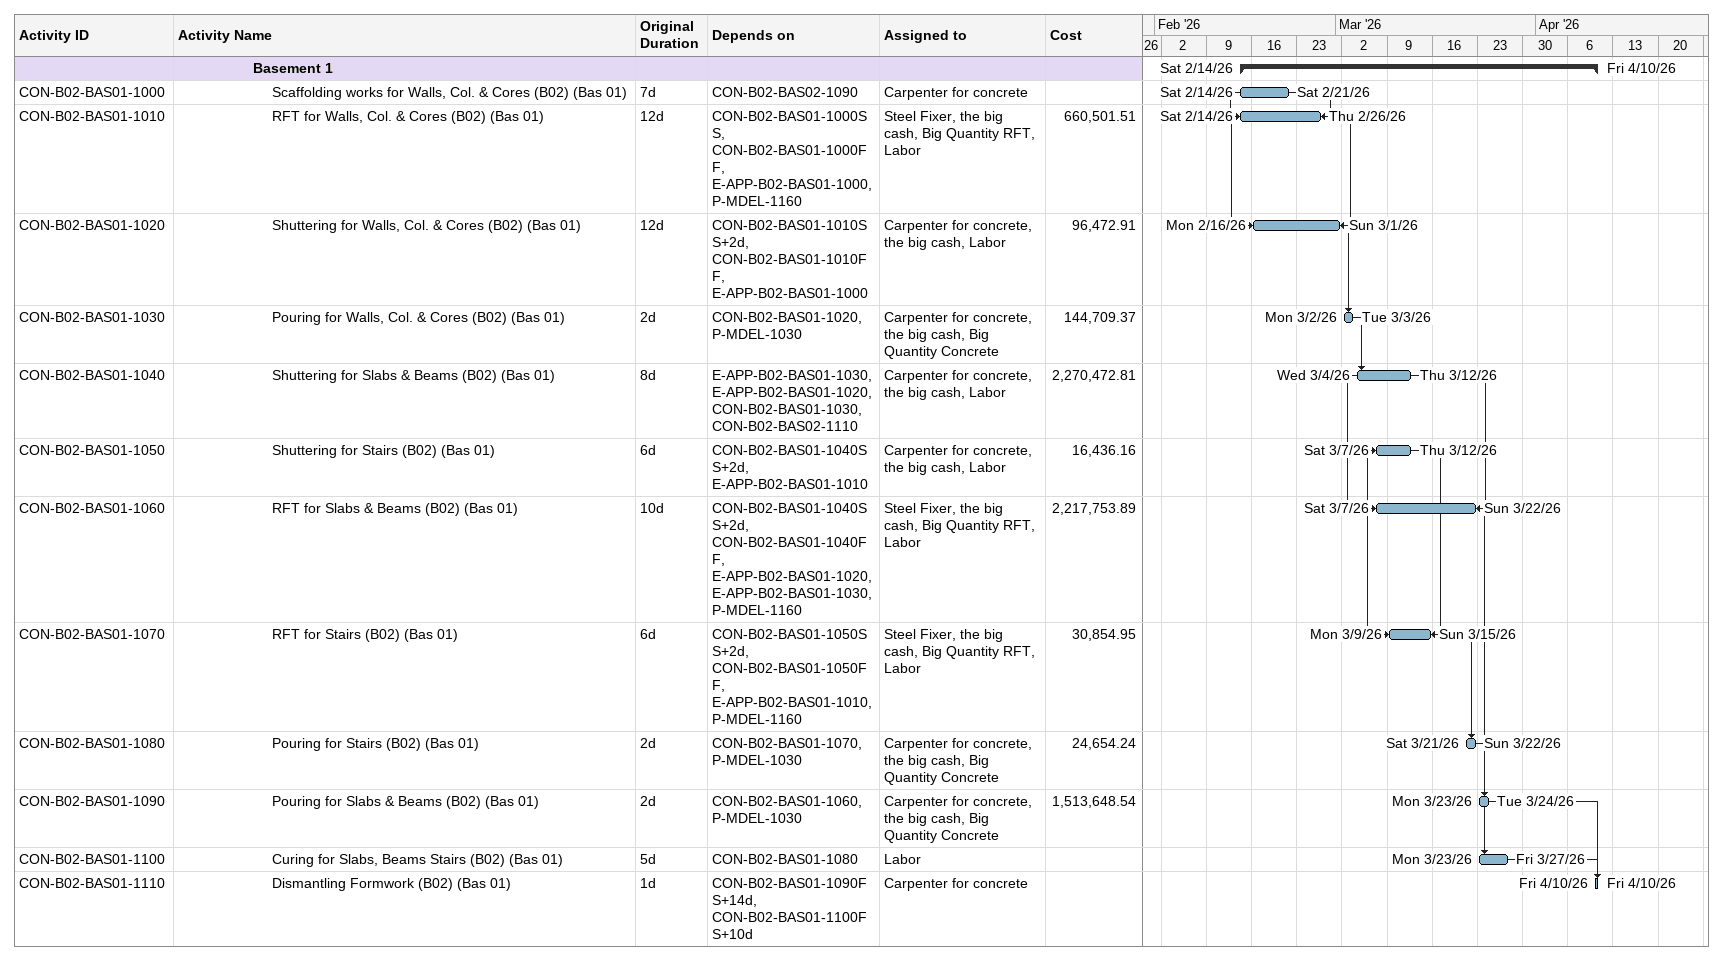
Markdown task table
| ID | Level | Task | Original duration | Start | Finish | Predecessors | Resources | Cost |
|---|---|---|---|---|---|---|---|---|
|  | 5 | **Basement 1** |  | 2026-02-14 | 2026-04-10 |  |  |  |
| CON-B02-BAS01-1000 | 6 | Scaffolding works for Walls, Col. & Cores (B02) (Bas 01) | 7d | 2026-02-14 | 2026-02-21 | CON-B02-BAS02-1090 | Carpenter for concrete |  |
| CON-B02-BAS01-1010 | 6 | RFT for Walls, Col. & Cores (B02) (Bas 01) | 12d | 2026-02-14 | 2026-02-26 | CON-B02-BAS01-1000SS, CON-B02-BAS01-1000FF, E-APP-B02-BAS01-1000, P-MDEL-1160 | Steel Fixer, the big cash, Big Quantity RFT, Labor | 660501.51 |
| CON-B02-BAS01-1020 | 6 | Shuttering for Walls, Col. & Cores (B02) (Bas 01) | 12d | 2026-02-16 | 2026-03-01 | CON-B02-BAS01-1010SS+2d, CON-B02-BAS01-1010FF, E-APP-B02-BAS01-1000 | Carpenter for concrete, the big cash, Labor | 96472.91 |
| CON-B02-BAS01-1030 | 6 | Pouring for Walls, Col. & Cores (B02) (Bas 01) | 2d | 2026-03-02 | 2026-03-03 | CON-B02-BAS01-1020, P-MDEL-1030 | Carpenter for concrete, the big cash, Big Quantity Concrete | 144709.37 |
| CON-B02-BAS01-1040 | 6 | Shuttering for Slabs & Beams (B02) (Bas 01) | 8d | 2026-03-04 | 2026-03-12 | E-APP-B02-BAS01-1030, E-APP-B02-BAS01-1020, CON-B02-BAS01-1030, CON-B02-BAS02-1110 | Carpenter for concrete, the big cash, Labor | 2270472.81 |
| CON-B02-BAS01-1050 | 6 | Shuttering for Stairs (B02) (Bas 01) | 6d | 2026-03-07 | 2026-03-12 | CON-B02-BAS01-1040SS+2d, E-APP-B02-BAS01-1010 | Carpenter for concrete, the big cash, Labor | 16436.16 |
| CON-B02-BAS01-1060 | 6 | RFT for Slabs & Beams (B02) (Bas 01) | 10d | 2026-03-07 | 2026-03-22 | CON-B02-BAS01-1040SS+2d, CON-B02-BAS01-1040FF, E-APP-B02-BAS01-1020, E-APP-B02-BAS01-1030, P-MDEL-1160 | Steel Fixer, the big cash, Big Quantity RFT, Labor | 2217753.89 |
| CON-B02-BAS01-1070 | 6 | RFT for Stairs (B02) (Bas 01) | 6d | 2026-03-09 | 2026-03-15 | CON-B02-BAS01-1050SS+2d, CON-B02-BAS01-1050FF, E-APP-B02-BAS01-1010, P-MDEL-1160 | Steel Fixer, the big cash, Big Quantity RFT, Labor | 30854.95 |
| CON-B02-BAS01-1080 | 6 | Pouring for Stairs (B02) (Bas 01) | 2d | 2026-03-21 | 2026-03-22 | CON-B02-BAS01-1070, P-MDEL-1030 | Carpenter for concrete, the big cash, Big Quantity Concrete | 24654.24 |
| CON-B02-BAS01-1090 | 6 | Pouring for Slabs & Beams (B02) (Bas 01) | 2d | 2026-03-23 | 2026-03-24 | CON-B02-BAS01-1060, P-MDEL-1030 | Carpenter for concrete, the big cash, Big Quantity Concrete | 1513648.54 |
| CON-B02-BAS01-1100 | 6 | Curing for Slabs, Beams Stairs (B02) (Bas 01) | 5d | 2026-03-23 | 2026-03-27 | CON-B02-BAS01-1080 | Labor |  |
| CON-B02-BAS01-1110 | 6 | Dismantling Formwork (B02) (Bas 01) | 1d | 2026-04-10 | 2026-04-10 | CON-B02-BAS01-1090FS+14d, CON-B02-BAS01-1100FS+10d | Carpenter for concrete |  |
